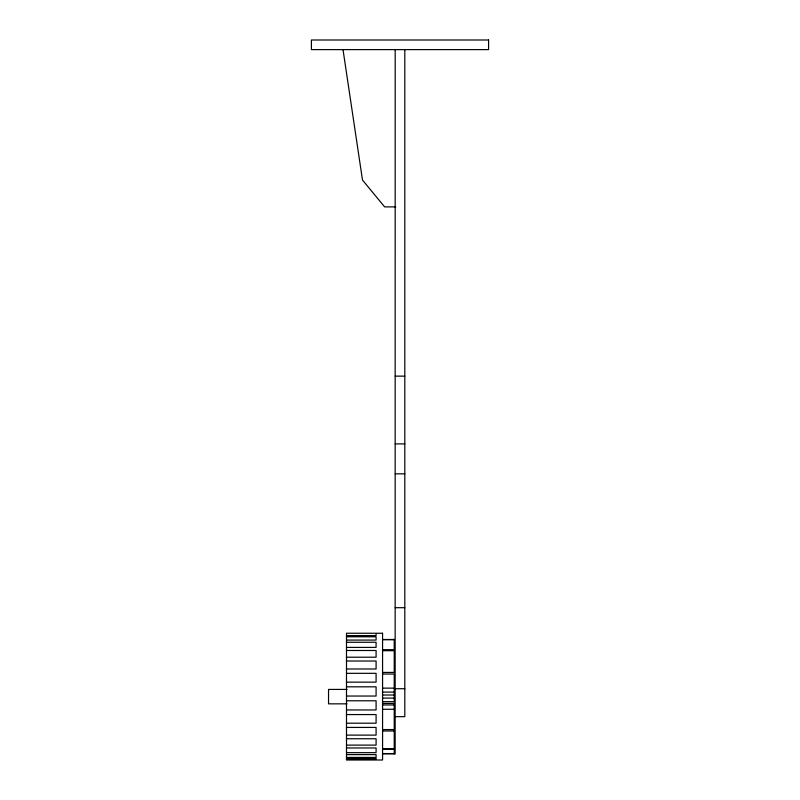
<?xml version="1.0" encoding="UTF-8"?>
<svg xmlns="http://www.w3.org/2000/svg" width="800" height="800" viewBox="0 0 800 800"><rect width="100%" height="100%" fill="white"/><g stroke="black" fill="none" stroke-linecap="round" stroke-linejoin="round"><path stroke-width="1.2" d="M395.77 206.89L384.63 206.89L362.49 180.04L343.01 49.62M395.19 376.14L404.81 376.14M395.19 443.9L404.81 443.9M395.19 473.84L404.81 473.84M395.19 607.69L404.81 607.69M346.49 635.59L376.09 635.59L376.09 634.29M346.49 636.78L376.09 636.78L376.09 640.08L346.49 640.08M382.57 639.49L394.23 639.49M382.57 639.67L394.23 639.67M346.49 642.27L376.09 642.27L376.09 647.41L346.49 647.41M382.57 649.67L394.23 649.67L394.23 639.27M346.49 650.49L376.09 650.49L376.09 657.21L346.49 657.21M382.57 650.7L394.23 650.7L394.23 672.61M346.49 661.02L376.09 661.02L376.09 668.99L346.49 668.99M382.57 672.43L394.23 672.43M346.49 673.33L376.09 673.33L376.09 682.15L346.49 682.15M382.57 674.04L394.23 674.04L394.23 701.67L382.57 701.67M346.49 686.82L376.09 686.82L376.09 696.04L346.49 696.04M382.57 688.14L394.23 688.14M395.19 688.72L404.81 688.72M347.04 689.42L328.54 689.42L328.54 703.84L347.04 703.84M382.57 692.1L394.23 692.1M382.57 695.01L394.23 695.01M382.57 698.1L394.23 698.1M346.49 700.79L376.09 700.79L376.09 709.96L346.49 709.96M382.57 703.43L394.23 703.43M382.57 704.96L394.23 704.96M382.57 709.28L394.23 709.28M346.49 714.56L376.09 714.56L376.09 723.2L346.49 723.2M395.19 716.67L404.81 716.67L404.81 49.62M346.49 727.43L376.09 727.43L376.09 735.12L346.49 735.12M382.57 729.57L394.23 729.57L394.23 703.13M382.57 730.99L394.23 730.99M346.49 738.75L376.09 738.75L376.09 745.11L346.49 745.11M346.49 747.97L376.09 747.97L376.09 752.66L346.49 752.66M382.57 748.63L394.23 748.63L394.23 730.42M382.57 749.35L394.23 749.35M382.57 753.58L394.23 753.58M382.57 753.77L394.23 753.77M346.49 754.6L376.09 754.6L376.09 757.41L346.49 757.41M346.49 758.33L376.09 758.33M346.49 759.1L376.09 759.1M395.19 49.62L395.15 753.98M394.23 748.85L394.23 753.99M488.58 40L311.42 40L311.41 49.62L488.58 49.62L488.58 40M382.57 633.25L346.49 633.25L346.49 760L382.57 760L382.57 633.25"/></g></svg>
